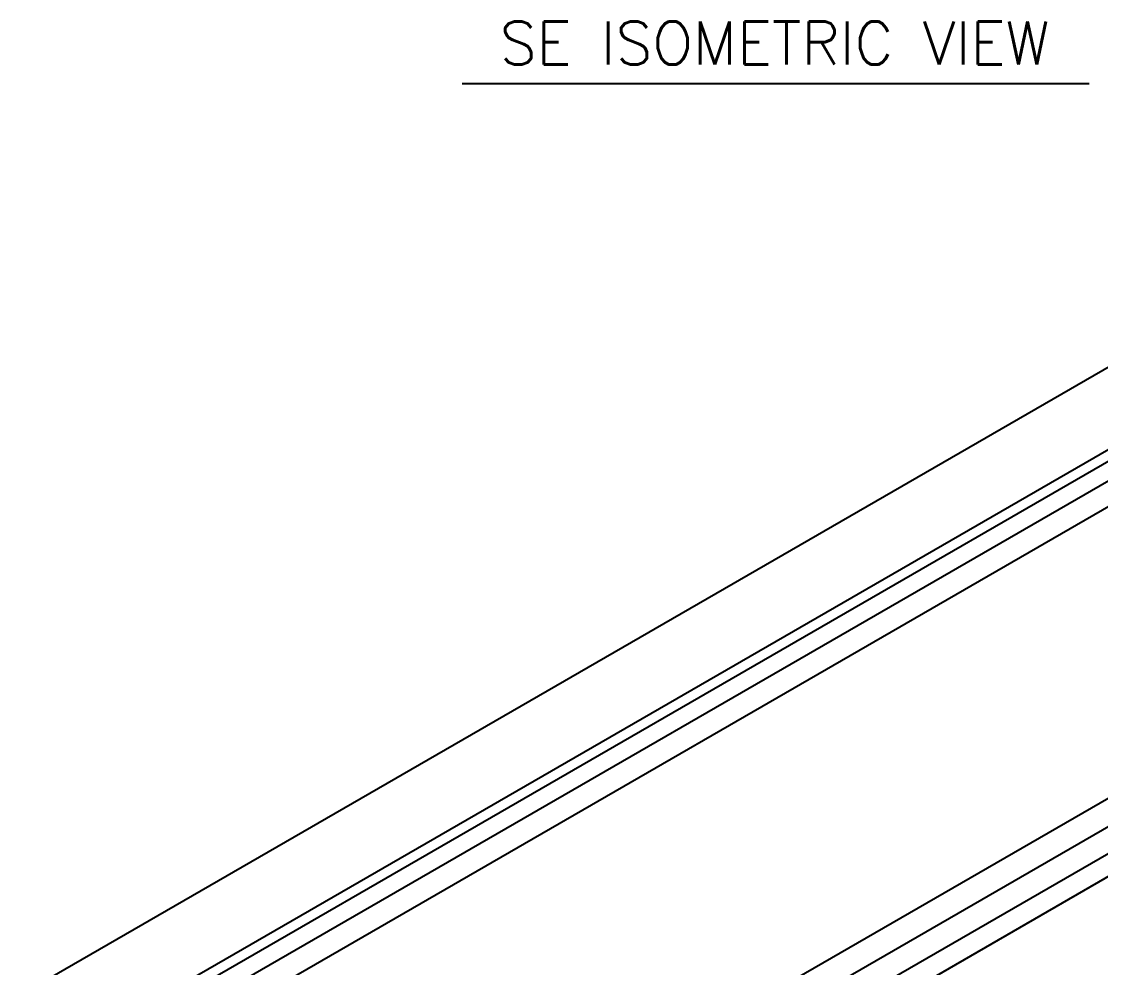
# Model space of a CAD drawing. Extents: x 6 to 132, y 2 to 97.
# Drawn here: x 76.03 to 94.89, y 76.07 to 92.61 of the extents above; entities that cross this region are included whole.
import ezdxf
from ezdxf.enums import TextEntityAlignment as Align

# ---------------------------------------------------------------- set-up
doc = ezdxf.new("R2010")
doc.units = 0
doc.header["$MEASUREMENT"] = 0
doc.layers.add('OBJECT', color=7, linetype='CONTINUOUS')
doc.styles.get("Standard").update_dxf_attribs({"font": 'SIMPLEX'})

msp = doc.modelspace()

# ---------------------------------------------------------------- linework, layer by layer
at = {"layer": 'OBJECT', "color": 1}
msp.add_line((83.732, 91.531), (94.695, 91.531), dxfattribs=at)
at = {"layer": 'OBJECT'}
for p, q in [((95.084, 86.601), (76.032, 75.603)), ((97.483, 86.543), (78.431, 75.545)), ((97.769, 86.503), (78.718, 75.505)), ((79.011, 75.336), (98.062, 86.334)), ((98.349, 86.044), (79.297, 75.045)), ((101.147, 82.562), (82.096, 71.564)), ((101.384, 82.201), (82.333, 71.203)), ((82.479, 70.825), (101.531, 81.823)), ((101.58, 81.446), (82.529, 70.448))]:
    msp.add_line(p, q, dxfattribs=at)

# ---------------------------------------------------------------- texts
at = {"layer": 'OBJECT', "color": 1}
msp.add_text('SE ISOMETRIC VIEW', height=0.75, dxfattribs=at).set_placement((89.196, 91.862), align=Align.CENTER)

doc.saveas('drawing.dxf')
